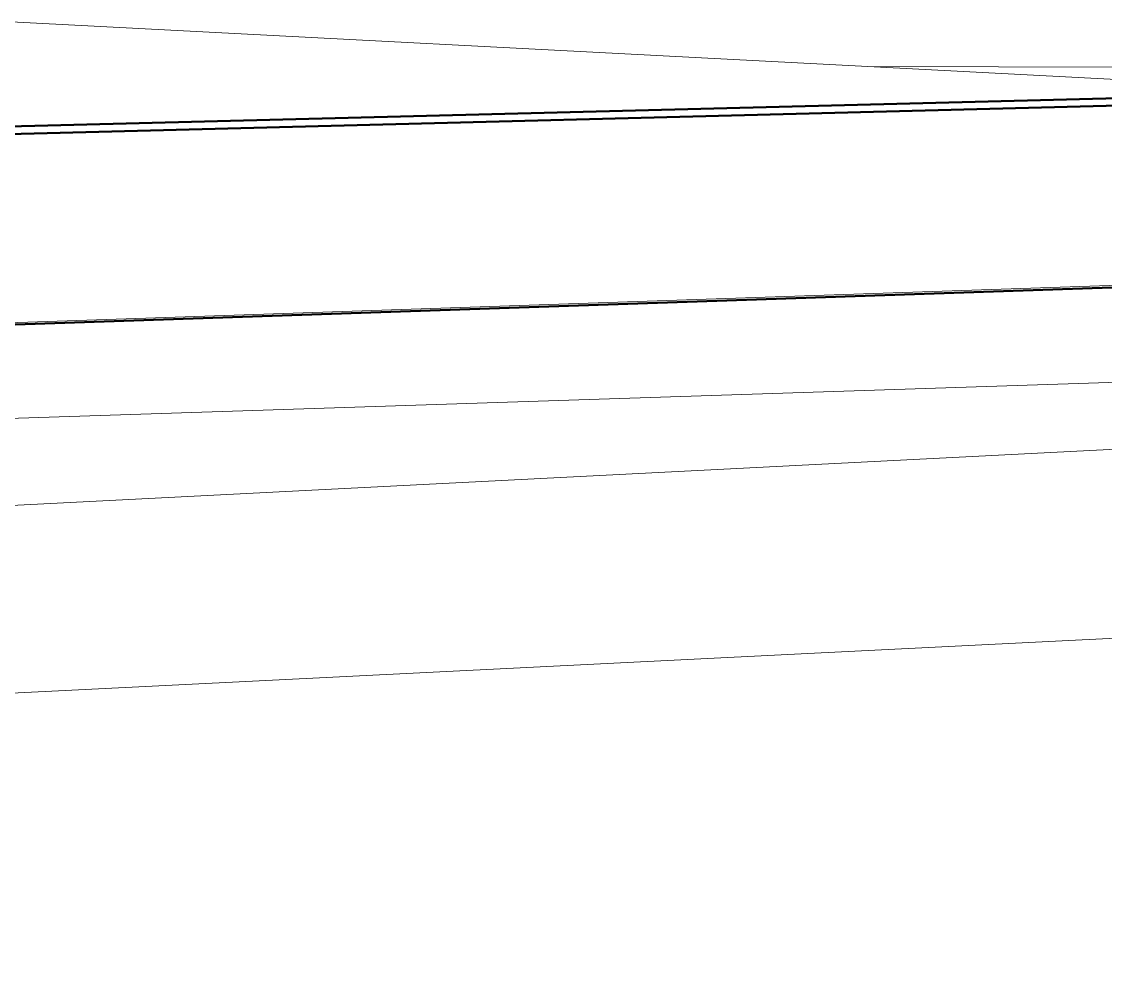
# Model space of a CAD drawing. Header units: inches. Extents: x 31156 to 31160, y -65 to 66.
# Drawn here: x 31157.2644 to 31157.3486, y 65.889 to 65.9622 of the extents above; entities that cross this region are included whole.
import ezdxf

# ---------------------------------------------------------------- set-up
doc = ezdxf.new("R2010")
doc.units = ezdxf.units.IN
doc.header["$MEASUREMENT"] = 0
doc.linetypes.add('Center 1_4_', pattern=[0.53125, 0.25, -0.09375, 0.09375, -0.09375])
doc.linetypes.add('Hidden', pattern=[0.28125, 0.1875, -0.09375])
for name, color, linetype, lineweight in [('A-FLOR-OTLN', 90, 'Continuous', 9), ('A-PROP-SBCK', 71, 'Hidden', 50), ('BMP', 80, 'Continuous', 9), ('Conc', 7, 'Continuous', 9), ('EOP-PR', 4, 'Continuous', 9), ('PROP', 3, 'Center 1_4_', 9)]:
    doc.layers.add(name, color=color, linetype=linetype, lineweight=lineweight)

msp = doc.modelspace()

# ---------------------------------------------------------------- linework, layer by layer
at = {"layer": 'A-FLOR-OTLN'}
for p in [(31157.38863, 65.958528), (31157.35085, 65.957597)]:
    msp.add_line(p, (31157.330134, 65.958676), dxfattribs=at)
at = {"layer": 'A-PROP-SBCK', "linetype": 'Continuous'}
for p, q in [((31157.698485, 65.964619), (31156.838933, 65.942476)), ((31157.95542, 65.962089), (31156.840487, 65.92423)), ((31157.447441, 65.958687), (31156.83887, 65.94321))]:
    msp.add_line(p, q, dxfattribs=at)
at = {"layer": 'BMP'}
for p, q in [((31157.629613, 65.943265), (31156.841057, 65.917546)), ((31156.842296, 65.903), (31157.629613, 65.943265))]:
    msp.add_line(p, q, dxfattribs=at)
at = {"layer": 'Conc'}
msp.add_line((31157.330134, 65.958676), (31156.925433, 65.97976), dxfattribs=at)
at = {"layer": 'EOP-PR'}
msp.add_line((31157.539127, 65.948091), (31156.84047, 65.92443), dxfattribs=at)
at = {"layer": 'PROP', "linetype": 'Continuous'}
msp.add_line((31157.953907, 65.944328), (31156.843486, 65.889033), dxfattribs=at)

doc.saveas('drawing.dxf')
